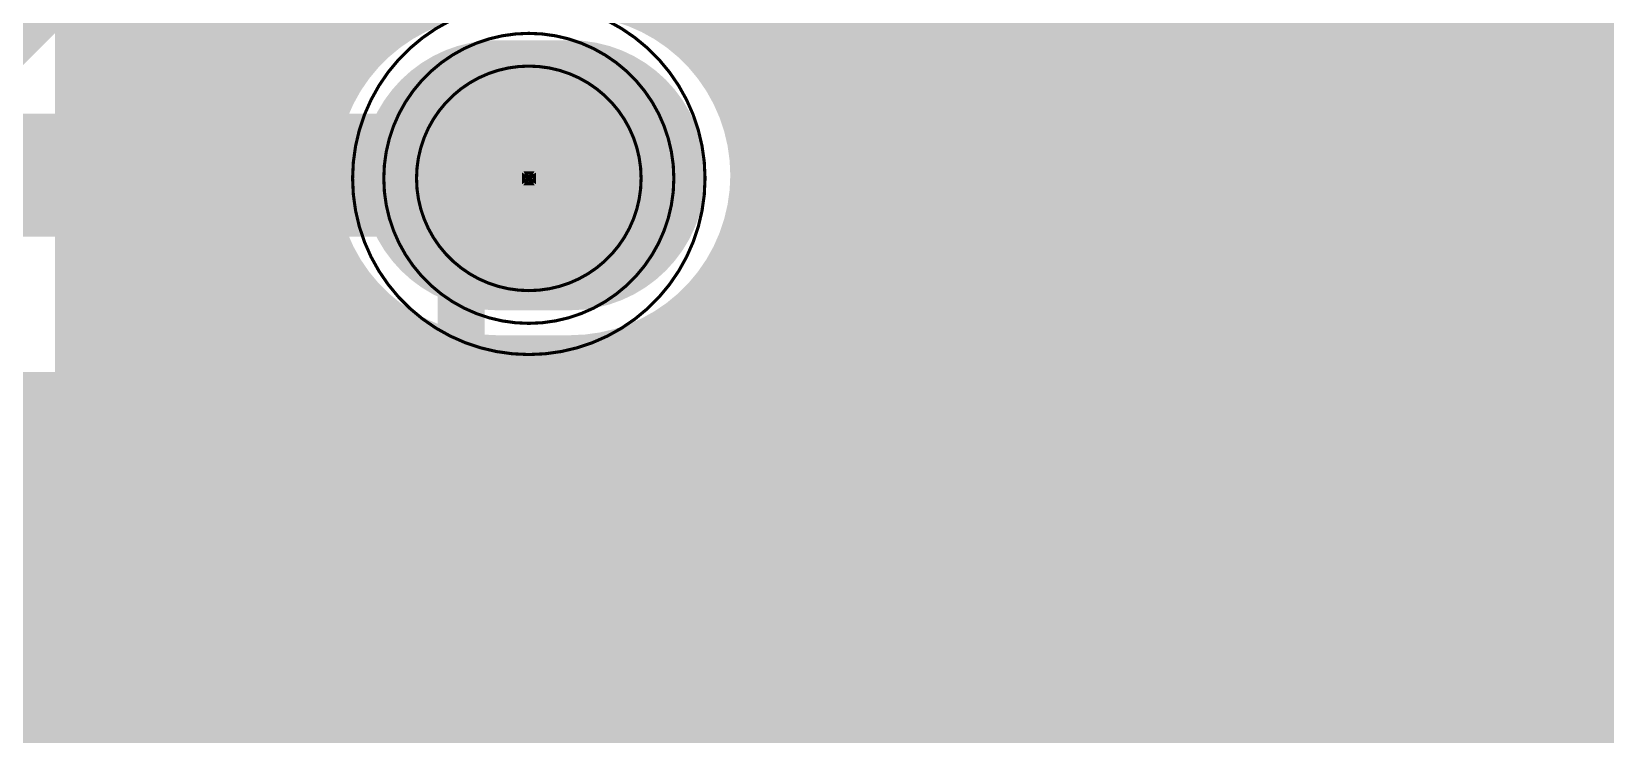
# Model space of a CAD drawing. Extents: x -11 to 221, y -93 to 178.
# Drawn here: x 38.41 to 51.23, y 72.24 to 77.97 of the extents above; entities that cross this region are included whole.
import ezdxf

# ---------------------------------------------------------------- set-up
doc = ezdxf.new("R2010")
doc.units = 0
doc.header["$MEASUREMENT"] = 0
doc.layers.get('0').update_dxf_attribs({"linetype": 'CONTINUOUS'})
for name, color, linetype in [('26-349-0_BOT', 7, 'CONTINUOUS'), ('26-349-0_DRD', 7, 'CONTINUOUS'), ('26-349-0_DRL', 2, 'CONTINUOUS'), ('26-349-0_FAB', 1, 'CONTINUOUS'), ('26-349-0_IN1', 3, 'CONTINUOUS'), ('26-349-0_IN2', 5, 'CONTINUOUS'), ('26-349-0_SMB', 10, 'CONTINUOUS'), ('26-349-0_SMT', 14, 'CONTINUOUS'), ('26-349-0_SPT', 9, 'CONTINUOUS'), ('26-349-0_SST', 12, 'CONTINUOUS'), ('26-349-0_TOP', 11, 'CONTINUOUS'), ('THRUHOLE_TAP', 15, 'CONTINUOUS')]:
    doc.layers.add(name, color=color, linetype=linetype)

# ---------------------------------------------------------------- blocks, each defined once
blk = doc.blocks.new('OBLONG_35')
at = {"const_width": 2.19964}
blk.add_lwpolyline([(0.29972, 0), (-0.29972, 0)], dxfattribs=at)
at = {"const_width": 1.09982}
for points in [[(-0.84963, 0, 1), (0.25019, 0, 1)], [(-0.25019, 0, 1), (0.84963, 0, 1)]]:
    blk.add_lwpolyline(points, format="xyb", close=True, dxfattribs=at)
blk = doc.blocks.new('ROUND_78')
at = {"const_width": 0.29972}
blk.add_lwpolyline([(-0.14986, 0, 1), (0.14986, 0, 1)], format="xyb", close=True, dxfattribs=at)
blk = doc.blocks.new('ROUND_29')
at = {"const_width": 0.90043}
blk.add_lwpolyline([(-0.450214, 0, 1), (0.450214, 0, 1)], format="xyb", close=True, dxfattribs=at)
blk = doc.blocks.new('ROUND_102')
at = {"const_width": 0.10033}
blk.add_lwpolyline([(-0.050164, 0, 1), (0.050164, 0, 1)], format="xyb", close=True, dxfattribs=at)
blk = doc.blocks.new('ROUND_92')
at = {"const_width": 0.0127}
blk.add_lwpolyline([(-0.00635, 0, 1), (0.00635, 0, 1)], format="xyb", close=True, dxfattribs=at)
blk = doc.blocks.new('ROUND_82')
at = {"const_width": 0.29972}
blk.add_lwpolyline([(-0.14986, 0, 1), (0.14986, 0, 1)], format="xyb", close=True, dxfattribs=at)
blk = doc.blocks.new('RECTANGLE_6')
blk.add_solid([(0.51308, 0.63627), (0.51308, -0.63627), (-0.51308, 0.63627), (-0.51308, -0.63627)])
blk = doc.blocks.new('SQUARE_19')
blk.add_solid([(0.99949, 0.99949), (0.99949, -0.99949), (-0.99949, 0.99949), (-0.99949, -0.99949)])
blk = doc.blocks.new('RECTANGLE_47')
blk.add_solid([(0.508, 0.9017), (0.508, -0.9017), (-0.508, 0.9017), (-0.508, -0.9017)])
blk = doc.blocks.new('ROUND_88')
at = {"const_width": 0.10033}
blk.add_lwpolyline([(-0.050164, 0, 1), (0.050164, 0, 1)], format="xyb", close=True, dxfattribs=at)

msp = doc.modelspace()

# ---------------------------------------------------------------- linework, layer by layer
at = {"layer": '26-349-0_BOT', "const_width": 0.254}
for points in [[(38.862, 97.409), (38.862, 50.75936)], [(39.0906, 97.409), (39.0906, 50.83048)], [(39.3192, 97.409), (39.3192, 50.85842)], [(39.5478, 97.409), (39.5478, 50.84826)], [(39.7764, 97.409), (39.7764, 50.79492)], [(40.005, 97.409), (40.005, 50.6984)], [(40.2336, 97.409), (40.2336, 50.54092)], [(40.4622, 97.409), (40.4622, 50.28946)], [(40.6908, 97.409), (40.6908, 49.68748)], [(48.6918, 97.409), (48.6918, 40.513)], [(48.9204, 97.409), (48.9204, 40.513)], [(49.149, 97.409), (49.149, 40.513)], [(49.3776, 97.409), (49.3776, 68.72732)], [(49.6062, 97.409), (49.6062, 69.3674)], [(49.8348, 97.409), (49.8348, 69.6341)], [(50.0634, 97.409), (50.0634, 69.80428)], [(50.292, 97.409), (50.292, 69.91604)], [(47.3202, 95.70466), (47.3202, 69.23786)], [(46.863, 95.50908), (46.863, 69.38518)], [(47.0916, 95.55226), (47.0916, 69.36232)], [(47.5488, 94.68866), (47.5488, 40.513)], [(48.4632, 94.68866), (48.4632, 40.513)], [(47.7774, 94.53626), (47.7774, 40.513)], [(48.006, 94.49308), (48.006, 40.513)], [(48.2346, 94.53626), (48.2346, 40.513)], [(45.2628, 93.55582), (45.2628, 54.09184)], [(45.0342, 83.71078), (45.0342, 54.01818)], [(45.4914, 83.65998), (45.4914, 76.60386)], [(46.6344, 83.48472), (46.6344, 69.32168)], [(44.3484, 83.3247), (44.3484, 40.513)], [(44.577, 83.32978), (44.577, 40.513)], [(44.8056, 83.4263), (44.8056, 53.80228)], [(45.72, 83.31708), (45.72, 76.77658)], [(45.9486, 83.20786), (45.9486, 76.82992)], [(46.1772, 83.19516), (46.1772, 76.7969)], [(46.4058, 83.26882), (46.4058, 76.6572)], [(44.1198, 80.44942), (44.1198, 77.35062)], [(40.9194, 80.36306), (40.9194, 77.43444)], [(41.148, 80.03032), (41.148, 77.76718)], [(43.8912, 80.07604), (43.8912, 77.724)], [(43.6626, 79.86014), (43.6626, 77.9399)], [(41.3766, 79.82966), (41.3766, 77.96784)], [(43.434, 79.7179), (43.434, 78.08214)], [(50.5206, 79.0194), (50.5206, 69.98208)], [(50.7492, 78.89748), (50.7492, 70.00748)], [(50.9778, 78.87462), (50.9778, 69.99732)], [(51.2064, 78.93812), (51.2064, 69.9516)], [(38.72992, 78.52918), (38.72992, 75.0697)], [(41.4274, 78.0034), (38.72992, 78.0034)], [(57.6453, 78.0034), (43.57116, 78.0034)], [(41.15308, 77.7748), (38.72992, 77.7748)], [(57.6453, 77.7748), (43.84548, 77.7748)], [(40.98036, 77.5462), (38.72992, 77.5462)], [(57.6453, 77.5462), (44.02074, 77.5462)], [(40.86606, 77.3176), (38.72992, 77.3176)], [(57.6453, 77.3176), (44.1325, 77.3176)], [(40.80002, 77.089), (38.72992, 77.089)], [(57.6453, 77.089), (44.20108, 77.089)], [(40.77208, 76.8604), (38.72992, 76.8604)], [(57.6453, 76.8604), (44.22902, 76.8604)], [(40.7797, 76.6318), (38.72992, 76.6318)], [(45.51426, 76.6318), (44.21886, 76.6318)], [(57.6453, 76.6318), (46.4312, 76.6318)], [(40.82542, 76.4032), (38.72992, 76.4032)], [(45.3771, 76.4032), (44.17314, 76.4032)], [(57.6453, 76.4032), (46.5709, 76.4032)], [(40.91432, 76.1746), (38.72992, 76.1746)], [(40.9194, 76.16444), (40.9194, 40.513)], [(45.34408, 76.1746), (44.08424, 76.1746)], [(44.1198, 76.2508), (44.1198, 40.513)], [(57.6453, 76.1746), (46.60392, 76.1746)], [(41.05402, 75.946), (38.72992, 75.946)], [(45.39742, 75.946), (43.94708, 75.946)], [(57.6453, 75.946), (46.55058, 75.946)], [(41.148, 75.8317), (41.148, 40.513)], [(43.8912, 75.87488), (43.8912, 40.513)], [(45.4914, 75.7936), (45.4914, 54.0766)], [(41.26484, 75.7174), (38.72992, 75.7174)], [(41.3766, 75.63104), (41.3766, 40.513)], [(43.6626, 75.65898), (43.6626, 40.513)], [(45.5676, 75.7174), (43.73372, 75.7174)], [(56.94172, 75.7174), (46.37786, 75.7174)], [(46.4058, 75.74026), (46.4058, 69.12864)], [(43.434, 75.51928), (43.434, 40.513)], [(45.72, 75.62342), (45.72, 53.96738)], [(45.9486, 75.57008), (45.9486, 53.62448)], [(46.1772, 75.6031), (46.1772, 40.513)], [(41.6306, 75.4888), (38.72992, 75.4888)], [(41.6052, 75.49896), (41.6052, 40.513)], [(41.8338, 75.41768), (41.8338, 40.513)], [(42.0624, 75.37704), (42.0624, 40.513)], [(42.9768, 75.37958), (42.9768, 40.513)], [(43.2054, 75.42784), (43.2054, 40.513)], [(56.72582, 75.4888), (43.3705, 75.4888)], [(56.65216, 75.2602), (38.72992, 75.2602)], [(42.799, 75.36942), (42.19956, 75.36942)], [(42.291, 75.36942), (42.291, 40.513)], [(42.5196, 75.36942), (42.5196, 40.513)], [(42.7482, 75.36942), (42.7482, 40.513)], [(56.66486, 75.0316), (30.16758, 75.0316)], [(38.72992, 75.0697), (35.27044, 75.0697)], [(38.4048, 75.0697), (38.4048, 50.4444)], [(38.6334, 75.0697), (38.6334, 50.63744)], [(56.7563, 74.803), (17.145, 74.803)], [(56.7563, 74.5744), (17.145, 74.5744)], [(56.7563, 74.3458), (17.145, 74.3458)], [(56.7563, 74.1172), (17.145, 74.1172)], [(56.7563, 73.8886), (17.145, 73.8886)], [(56.7563, 73.66), (17.145, 73.66)], [(56.7563, 73.4314), (17.145, 73.4314)], [(56.7563, 73.2028), (17.145, 73.2028)], [(56.7563, 72.9742), (17.145, 72.9742)], [(56.7563, 72.7456), (17.145, 72.7456)], [(56.7563, 72.517), (17.145, 72.517)], [(56.7563, 72.2884), (17.145, 72.2884)]]:
    msp.add_lwpolyline(points, dxfattribs=at)
for points in [[(42.19956, 78.22946, 0.4142136), (40.76954, 76.79944)], [(44.22902, 76.79944, 0.4142136), (42.799, 78.22946)], [(40.76954, 76.79944, 0.4142136), (42.19956, 75.36942)], [(42.799, 75.36942, 0.4142136), (44.22902, 76.79944)], [(45.974, 76.82992, 0.4142136), (45.34408, 76.2)], [(45.974, 76.82992, 0.4142136), (45.34408, 76.2)], [(46.60392, 76.2, 0.4142136), (45.974, 76.82992)], [(46.60392, 76.2, 0.4142136), (45.974, 76.82992)], [(45.34408, 76.2, 0.4142136), (45.974, 75.57008)], [(45.34408, 76.2, 0.4142136), (45.974, 75.57008)], [(45.974, 75.57008, 0.4142136), (46.60392, 76.2)], [(45.974, 75.57008, 0.4142136), (46.60392, 76.2)]]:
    msp.add_lwpolyline(points, format="xyb", dxfattribs=at)
at = {"layer": '26-349-0_DRD', "const_width": 0.254}
for points in [[(42.24528, 77.43444), (41.86428, 77.05344)], [(42.75328, 77.43444), (42.24528, 77.43444)], [(43.13428, 77.05344), (42.75328, 77.43444)], [(44.704, 77.47), (44.704, 74.93)], [(47.244, 77.47), (44.704, 77.47)], [(47.244, 77.47), (44.704, 74.93)], [(47.244, 74.93), (44.704, 77.47)], [(44.704, 77.47), (44.704, 74.93)], [(47.244, 77.47), (44.704, 77.47)], [(47.244, 77.47), (44.704, 74.93)], [(47.244, 74.93), (44.704, 77.47)], [(47.244, 74.93), (47.244, 77.47)], [(47.244, 74.93), (47.244, 77.47)], [(47.498, 77.216), (47.498, 74.676)], [(50.038, 77.216), (47.498, 77.216)], [(50.038, 77.216), (47.498, 74.676)], [(50.038, 74.676), (47.498, 77.216)], [(47.498, 77.216), (47.498, 74.676)], [(50.038, 77.216), (47.498, 77.216)], [(50.038, 77.216), (47.498, 74.676)], [(50.038, 74.676), (47.498, 77.216)], [(50.038, 74.676), (50.038, 77.216)], [(50.038, 74.676), (50.038, 77.216)], [(41.86428, 77.05344), (41.86428, 76.54544)], [(43.13428, 76.54544), (43.13428, 77.05344)], [(41.86428, 76.54544), (42.24528, 76.16444)], [(42.75328, 76.16444), (43.13428, 76.54544)], [(42.24528, 76.16444), (42.75328, 76.16444)], [(44.704, 74.93), (47.244, 74.93)], [(44.704, 74.93), (47.244, 74.93)], [(47.498, 74.676), (50.038, 74.676)], [(47.498, 74.676), (50.038, 74.676)]]:
    msp.add_lwpolyline(points, dxfattribs=at)
at = {"layer": '26-349-0_FAB', "const_width": 0.0254}
for points in [[(42.46118, 78.20914, 0.4142136), (41.02608, 76.77404)], [(43.89628, 76.77404, 0.4142136), (42.46118, 78.20914)], [(42.46118, 77.95514, 0.4142136), (41.28008, 76.77404)], [(43.64228, 76.77404, 0.4142136), (42.46118, 77.95514)], [(42.46118, 77.68844, 0.4142136), (41.54678, 76.77404)], [(43.37558, 76.77404, 0.4142136), (42.46118, 77.68844)], [(41.02608, 76.77404, 0.4142136), (42.46118, 75.33894)], [(41.28008, 76.77404, 0.4142136), (42.46118, 75.59294)], [(41.54678, 76.77404, 0.4142136), (42.46118, 75.85964)], [(42.46118, 75.85964, 0.4142136), (43.37558, 76.77404)], [(42.46118, 75.33894, 0.4142136), (43.89628, 76.77404)], [(42.46118, 75.59294, 0.4142136), (43.64228, 76.77404)]]:
    msp.add_lwpolyline(points, format="xyb", dxfattribs=at)
msp.add_lwpolyline([(42.46118, 76.77404), (42.48658, 76.73086), (42.43832, 76.73086), (42.46118, 76.77404), (42.418, 76.74864), (42.418, 76.79944), (42.46118, 76.77404), (42.43832, 76.81976), (42.48658, 76.81976), (42.46118, 76.77404), (42.5069, 76.79944), (42.5069, 76.74864), (42.46118, 76.77404)], dxfattribs=at)
at = {"layer": '26-349-0_IN1'}
for points, const_width in [([(49.657, 93.091), (45.212, 93.091), (45.212, 64.008)], 0.254), ([(45.2374, 93.091), (45.2374, 42.545)], 0.254), ([(45.466, 93.091), (45.466, 42.545)], 0.254), ([(45.6946, 93.091), (45.6946, 42.545)], 0.254), ([(47.2948, 93.091), (47.2948, 42.545)], 0.254), ([(47.5234, 93.091), (47.5234, 42.545)], 0.254), ([(47.752, 93.091), (47.752, 42.545)], 0.254), ([(47.9806, 93.091), (47.9806, 69.84238)], 0.254), ([(48.2092, 93.091), (48.2092, 76.41844)], 0.254), ([(48.4378, 93.091), (48.4378, 76.59878)], 0.254), ([(48.6664, 93.091), (48.6664, 76.6699)], 0.254), ([(48.895, 93.091), (48.895, 76.66482)], 0.254), ([(49.1236, 93.091), (49.1236, 76.58608)], 0.254), ([(49.3522, 93.091), (49.3522, 76.38542)], 0.254), ([(49.5808, 93.091), (49.5808, 69.5071)], 0.254), ([(49.657, 93.091), (49.657, 69.59854)], 0.254), ([(45.9232, 81.31556), (45.9232, 42.545)], 0.254), ([(47.0662, 81.34858), (47.0662, 42.545)], 0.254), ([(46.8376, 81.14792), (46.8376, 42.545)], 0.254), ([(46.1518, 81.13522), (46.1518, 42.545)], 0.254), ([(46.3804, 81.0641), (46.3804, 42.545)], 0.254), ([(46.609, 81.06664), (46.609, 42.545)], 0.254), ([(50.8, 68.58), (50.8, 70.231), (50.927, 70.358), (50.927, 71.501), (50.927, 79.502)], 0.381), ([(50.8, 68.58), (50.927, 68.707), (50.927, 70.358), (50.927, 71.501), (50.927, 79.502)], 0.381), ([(49.657, 77.978), (45.212, 77.978)], 0.254), ([(49.657, 77.7494), (45.212, 77.7494)], 0.254), ([(49.657, 77.5208), (45.212, 77.5208)], 0.254), ([(49.657, 77.2922), (45.212, 77.2922)], 0.254), ([(49.657, 77.0636), (45.212, 77.0636)], 0.254), ([(49.657, 76.835), (45.212, 76.835)], 0.254), ([(48.45304, 76.6064), (45.212, 76.6064)], 0.254), ([(49.657, 76.6064), (49.08296, 76.6064)], 0.254), ([(48.17618, 76.3778), (45.212, 76.3778)], 0.254), ([(49.657, 76.3778), (49.35728, 76.3778)], 0.254), ([(48.06442, 76.1492), (45.212, 76.1492)], 0.254), ([(49.657, 76.1492), (49.46904, 76.1492)], 0.254), ([(48.03648, 75.9206), (45.212, 75.9206)], 0.254), ([(49.657, 75.9206), (49.49952, 75.9206)], 0.254), ([(48.0822, 75.692), (45.212, 75.692)], 0.254), ([(49.657, 75.692), (49.4538, 75.692)], 0.254), ([(49.3522, 75.50658), (49.3522, 69.08038)], 0.254), ([(48.21682, 75.4634), (45.212, 75.4634)], 0.254), ([(48.2092, 75.47356), (48.2092, 70.00748)], 0.254), ([(49.657, 75.4634), (49.31664, 75.4634)], 0.254), ([(48.4378, 75.29322), (48.4378, 70.06844)], 0.254), ([(49.1236, 75.30592), (49.1236, 69.74586)], 0.254), ([(48.59528, 75.2348), (45.212, 75.2348)], 0.254), ([(48.6664, 75.2221), (48.6664, 70.05828)], 0.254), ([(48.895, 75.22464), (48.895, 69.96684)], 0.254), ([(49.657, 75.2348), (48.93818, 75.2348)], 0.254), ([(49.657, 75.0062), (45.212, 75.0062)], 0.254), ([(49.657, 74.7776), (45.212, 74.7776)], 0.254), ([(49.657, 74.549), (45.212, 74.549)], 0.254), ([(49.657, 74.3204), (45.212, 74.3204)], 0.254), ([(49.657, 74.0918), (45.212, 74.0918)], 0.254), ([(49.657, 73.8632), (45.212, 73.8632)], 0.254), ([(49.657, 73.6346), (45.212, 73.6346)], 0.254), ([(49.657, 73.406), (45.212, 73.406)], 0.254), ([(49.657, 73.1774), (45.212, 73.1774)], 0.254), ([(49.657, 72.9488), (45.212, 72.9488)], 0.254), ([(49.657, 72.7202), (45.212, 72.7202)], 0.254), ([(49.657, 72.4916), (45.212, 72.4916)], 0.254), ([(49.657, 72.263), (45.212, 72.263)], 0.254)]:
    msp.add_lwpolyline(points, dxfattribs=dict(at, const_width=const_width))
at = {"layer": '26-349-0_IN1', "const_width": 0.254}
for points in [[(48.768, 76.67752, 0.4142136), (48.03648, 75.946)], [(48.768, 76.67752, 0.4142136), (48.03648, 75.946)], [(49.49952, 75.946, 0.4142136), (48.768, 76.67752)], [(49.49952, 75.946, 0.4142136), (48.768, 76.67752)], [(48.03648, 75.946, 0.4142136), (48.768, 75.21448)], [(48.03648, 75.946, 0.4142136), (48.768, 75.21448)], [(48.768, 75.21448, 0.4142136), (49.49952, 75.946)], [(48.768, 75.21448, 0.4142136), (49.49952, 75.946)]]:
    msp.add_lwpolyline(points, format="xyb", dxfattribs=at)
at = {"layer": '26-349-0_SMB', "const_width": 0.254}
for points in [[(46.9392, 93.98), (46.9392, 69.723)], [(47.1678, 93.98), (47.1678, 69.723)], [(47.3964, 93.98), (47.3964, 69.723)], [(47.625, 93.98), (47.625, 69.723)], [(47.8536, 93.98), (47.8536, 69.723)], [(46.863, 82.55), (44.45, 82.55), (44.45, 77.089)], [(44.6532, 82.55), (44.6532, 77.089)], [(44.8818, 82.55), (44.8818, 77.089)], [(45.1104, 82.55), (45.1104, 77.089)], [(45.339, 82.55), (45.339, 77.089)], [(45.5676, 82.55), (45.5676, 77.089)], [(45.7962, 82.55), (45.7962, 77.089)], [(46.0248, 82.55), (46.0248, 77.089)], [(46.2534, 82.55), (46.2534, 77.089)], [(46.482, 82.55), (46.482, 77.089)], [(46.7106, 82.55), (46.7106, 77.089)], [(47.879, 78.359), (47.879, 69.723)], [(47.879, 78.359), (47.879, 67.183)], [(48.0314, 78.359), (48.0314, 54.737)], [(48.26, 78.359), (48.26, 54.737)], [(48.4886, 78.359), (48.4886, 54.737)], [(48.7172, 78.359), (48.7172, 54.737)], [(48.9458, 78.359), (48.9458, 54.737)], [(49.1744, 78.359), (49.1744, 54.737)], [(49.403, 78.359), (49.403, 54.737)], [(49.6316, 78.359), (49.6316, 54.737)], [(49.8602, 78.359), (49.8602, 54.737)], [(50.0888, 78.359), (50.0888, 54.737)], [(50.3174, 78.359), (50.3174, 54.737)], [(50.546, 78.359), (50.546, 54.737)], [(50.7746, 78.359), (50.7746, 54.737)], [(51.0032, 78.359), (51.0032, 54.737)], [(51.2318, 78.359), (51.2318, 54.737)], [(47.879, 78.0542), (44.45, 78.0542)], [(47.879, 77.8256), (44.45, 77.8256)], [(54.864, 77.9272), (47.879, 77.9272)], [(54.864, 77.6986), (47.879, 77.6986)], [(47.879, 77.597), (44.45, 77.597)], [(54.864, 77.47), (47.879, 77.47)], [(47.879, 77.3684), (44.45, 77.3684)], [(54.864, 77.2414), (47.879, 77.2414)], [(46.863, 77.089), (46.863, 75.184), (44.323, 75.184), (44.323, 74.041)], [(47.879, 77.1398), (44.45, 77.1398)], [(46.863, 77.089), (44.45, 77.089)], [(47.879, 76.9112), (46.863, 76.9112)], [(54.864, 77.0128), (47.879, 77.0128)], [(55.626, 76.7842), (47.879, 76.7842)], [(47.879, 76.6826), (46.863, 76.6826)], [(55.626, 76.5556), (47.879, 76.5556)], [(47.879, 76.454), (46.863, 76.454)], [(55.626, 76.327), (47.879, 76.327)], [(47.879, 76.2254), (46.863, 76.2254)], [(55.626, 76.0984), (47.879, 76.0984)], [(47.879, 75.9968), (46.863, 75.9968)], [(47.879, 75.7682), (46.863, 75.7682)], [(55.626, 75.8698), (47.879, 75.8698)], [(55.626, 75.6412), (47.879, 75.6412)], [(47.879, 75.5396), (46.863, 75.5396)], [(55.626, 75.4126), (47.879, 75.4126)], [(47.879, 75.311), (46.863, 75.311)], [(44.4246, 75.184), (44.4246, 74.041)], [(44.6532, 75.184), (44.6532, 74.041)], [(44.8818, 75.184), (44.8818, 74.041)], [(45.1104, 75.184), (45.1104, 74.041)], [(45.339, 75.184), (45.339, 74.041)], [(45.5676, 75.184), (45.5676, 74.041)], [(45.7962, 75.184), (45.7962, 74.041)], [(46.0248, 75.184), (46.0248, 69.723)], [(46.2534, 75.184), (46.2534, 69.723)], [(46.482, 75.184), (46.482, 69.723)], [(46.7106, 75.184), (46.7106, 69.723)], [(55.626, 75.184), (47.879, 75.184)], [(47.879, 75.0824), (44.323, 75.0824)], [(55.626, 74.9554), (47.879, 74.9554)], [(47.879, 74.8538), (44.323, 74.8538)], [(47.879, 74.6252), (44.323, 74.6252)], [(55.626, 74.7268), (47.879, 74.7268)], [(55.626, 74.4982), (47.879, 74.4982)], [(47.879, 74.3966), (44.323, 74.3966)], [(55.626, 74.2696), (47.879, 74.2696)], [(47.879, 74.168), (44.323, 74.168)], [(45.847, 74.041), (34.798, 74.041)], [(38.4302, 74.041), (38.4302, 51.308)], [(38.6588, 74.041), (38.6588, 51.308)], [(38.8874, 74.041), (38.8874, 51.308)], [(39.116, 74.041), (39.116, 51.308)], [(39.3446, 74.041), (39.3446, 51.308)], [(39.5732, 74.041), (39.5732, 51.308)], [(39.8018, 74.041), (39.8018, 51.308)], [(40.0304, 74.041), (40.0304, 51.308)], [(40.259, 74.041), (40.259, 51.308)], [(40.4876, 74.041), (40.4876, 51.308)], [(40.7162, 74.041), (40.7162, 51.308)], [(40.9448, 74.041), (40.9448, 51.308)], [(41.1734, 74.041), (41.1734, 51.308)], [(41.402, 74.041), (41.402, 51.308)], [(41.6306, 74.041), (41.6306, 51.308)], [(41.8592, 74.041), (41.8592, 51.308)], [(42.0878, 74.041), (42.0878, 51.308)], [(42.3164, 74.041), (42.3164, 51.308)], [(42.545, 74.041), (42.545, 51.308)], [(42.7736, 74.041), (42.7736, 51.308)], [(43.0022, 74.041), (43.0022, 51.308)], [(43.2308, 74.041), (43.2308, 51.308)], [(43.4594, 74.041), (43.4594, 51.308)], [(43.688, 74.041), (43.688, 51.308)], [(43.9166, 74.041), (43.9166, 51.308)], [(44.1452, 74.041), (44.1452, 51.308)], [(45.847, 74.041), (44.323, 74.041)], [(44.3738, 74.041), (44.3738, 54.737)], [(44.6024, 74.041), (44.6024, 54.737)], [(44.831, 74.041), (44.831, 54.737)], [(45.0596, 74.041), (45.0596, 54.737)], [(45.2882, 74.041), (45.2882, 54.737)], [(45.5168, 74.041), (45.5168, 54.737)], [(45.7454, 74.041), (45.7454, 54.737)], [(45.847, 74.041), (45.847, 69.723)], [(45.847, 74.041), (45.847, 67.183)], [(55.626, 74.041), (47.879, 74.041)], [(47.879, 73.9394), (45.847, 73.9394)], [(45.847, 73.8124), (17.526, 73.8124)], [(47.879, 73.7108), (45.847, 73.7108)], [(55.626, 73.8124), (47.879, 73.8124)], [(45.847, 73.5838), (17.526, 73.5838)], [(55.626, 73.5838), (47.879, 73.5838)], [(47.879, 73.4822), (45.847, 73.4822)], [(45.847, 73.3552), (17.526, 73.3552)], [(55.626, 73.3552), (47.879, 73.3552)], [(47.879, 73.2536), (45.847, 73.2536)], [(45.847, 73.1266), (17.526, 73.1266)], [(55.626, 73.1266), (47.879, 73.1266)], [(47.879, 73.025), (45.847, 73.025)], [(45.847, 72.898), (17.526, 72.898)], [(55.626, 72.898), (47.879, 72.898)], [(47.879, 72.7964), (45.847, 72.7964)], [(45.847, 72.6694), (17.526, 72.6694)], [(47.879, 72.5678), (45.847, 72.5678)], [(55.626, 72.6694), (47.879, 72.6694)], [(45.847, 72.4408), (17.526, 72.4408)], [(55.626, 72.4408), (47.879, 72.4408)], [(47.879, 72.3392), (45.847, 72.3392)], [(45.847, 72.2122), (17.526, 72.2122)], [(55.626, 72.2122), (47.879, 72.2122)]]:
    msp.add_lwpolyline(points, dxfattribs=at)
at = {"layer": '26-349-0_SST'}
for points, const_width in [([(51.562, 77.597), (51.562, 74.803), (46.228, 74.803), (46.228, 77.597), (51.562, 77.597)], 0.1524), ([(36.40074, 76.79944), (42.60088, 76.79944)], 1.00076), ([(45.24756, 77.22616), (45.24756, 76.87056), (45.4152, 76.75372), (45.58538, 76.75372), (45.75556, 76.87056), (45.75556, 77.22616), (44.73956, 77.22616)], 0.1524), ([(45.24756, 76.93152), (44.73956, 76.75372)], 0.1524), ([(44.73956, 75.91552), (44.73956, 76.38796), (45.4152, 75.91552), (45.58538, 75.91552), (45.75556, 75.97394), (45.75556, 76.32954), (45.58538, 76.38796)], 0.1524), ([(45.24756, 75.13574), (45.24756, 75.49134), (45.4152, 75.54976), (45.58538, 75.54976), (45.75556, 75.49134), (45.75556, 75.13574), (45.58538, 75.07732), (45.4152, 75.07732), (44.73956, 75.31354)], 0.1524), ([(47.752, 72.771), (51.308, 72.771), (51.308, 74.549), (47.752, 74.549), (47.752, 72.771)], 0.1524), ([(45.7708, 73.2663), (45.71238, 73.09866), (45.35678, 73.09866), (45.29836, 73.2663), (45.29836, 73.94448), (45.35678, 74.11466), (45.71238, 74.11466), (45.7708, 73.94448)], 0.1524), ([(46.609, 73.09866), (46.13656, 73.09866), (46.609, 73.7743), (46.609, 73.94448), (46.55058, 74.11466), (46.19498, 74.11466), (46.13656, 73.94448)], 0.1524), ([(46.97476, 73.2663), (47.0916, 73.09866), (47.33036, 73.09866), (47.4472, 73.2663), (47.4472, 73.43648), (47.21098, 73.7743), (47.4472, 74.11466), (46.97476, 74.11466)], 0.1524), ([(37.2872, 72.8218), (37.2872, 66.421), (40.1828, 66.421), (40.1828, 73.279), (37.7444, 73.279), (37.2872, 72.8218)], 0.1524), ([(43.3578, 66.8782), (43.3578, 73.279), (40.4622, 73.279), (40.4622, 66.421), (42.9006, 66.421), (43.3578, 66.8782)], 0.1524)]:
    msp.add_lwpolyline(points, dxfattribs=dict(at, const_width=const_width))
at = {"layer": '26-349-0_TOP'}
for points, const_width in [([(52.52466, 80.95488), (51.36388, 80.95488), (50.546, 80.137), (45.974, 80.137), (43.053, 83.058), (41.148, 83.058), (40.259, 82.169), (40.259, 79.883), (37.17544, 76.79944), (37.00018, 76.79944)], 0.381), ([(42.49928, 81.0006), (38.862, 77.36078), (38.862, 75.057), (38.227, 74.422), (36.322, 74.422), (35.56, 73.66), (35.56, 71.84898)], 0.381), ([(52.52466, 74.00036), (52.52466, 76.25334), (49.53, 79.248), (44.25188, 79.248), (42.49928, 81.0006)], 0.381), ([(35.56, 67.85102), (35.59302, 67.818), (35.687, 67.818), (35.687, 67.945), (37.084, 69.342), (37.084, 73.152), (37.465, 73.533), (39.37, 73.533), (39.878, 74.041), (39.878, 77.343), (41.148, 78.613), (43.815, 78.613), (44.069, 78.359), (49.022, 78.359), (50.5714, 76.8096), (50.5714, 76.2)], 0.381), ([(48.76292, 77.7367), (44.069, 77.7367)], 0.254), ([(44.1198, 77.7367), (44.1198, 77.57668)], 0.254), ([(44.3484, 77.7367), (44.3484, 72.47128)], 0.254), ([(44.577, 77.7367), (44.577, 72.47128)], 0.254), ([(44.8056, 77.7367), (44.8056, 72.47128)], 0.254), ([(45.0342, 77.7367), (45.0342, 72.47128)], 0.254), ([(45.2628, 77.7367), (45.2628, 76.37018)], 0.254), ([(45.4914, 77.7367), (45.4914, 76.74864)], 0.254), ([(45.72, 77.7367), (45.72, 76.8858)], 0.254), ([(45.9486, 77.7367), (45.9486, 76.93152)], 0.254), ([(46.1772, 77.7367), (46.1772, 76.90104)], 0.254), ([(46.4058, 77.7367), (46.4058, 77.5335)], 0.254), ([(46.6344, 77.7367), (46.6344, 77.5335)], 0.254), ([(46.863, 77.7367), (46.863, 77.5335)], 0.254), ([(47.0916, 77.7367), (47.0916, 77.5335)], 0.254), ([(47.3202, 77.7367), (47.3202, 77.5335)], 0.254), ([(47.5488, 77.7367), (47.5488, 77.5335)], 0.254), ([(47.7774, 77.7367), (47.7774, 77.5335)], 0.254), ([(48.006, 77.7367), (48.006, 77.5335)], 0.254), ([(48.2346, 77.7367), (48.2346, 74.72934)], 0.254), ([(48.4632, 77.7367), (48.4632, 74.72934)], 0.254), ([(48.6918, 77.7367), (48.6918, 74.72934)], 0.254), ([(48.76292, 77.7367), (49.6316, 76.86802)], 0.254), ([(48.9204, 77.57922), (48.9204, 74.72934)], 0.254), ([(48.95342, 77.5462), (44.13758, 77.5462)], 0.254), ([(48.1584, 77.5335), (46.2788, 77.5335)], 0.254), ([(46.2788, 77.5335), (46.2788, 76.86548)], 0.254), ([(48.1584, 77.5335), (48.1584, 74.8665)], 0.254), ([(46.2788, 77.3176), (44.24172, 77.3176)], 0.254), ([(49.18202, 77.3176), (48.1584, 77.3176)], 0.254), ([(49.149, 77.35062), (49.149, 74.72934)], 0.254), ([(46.2788, 77.089), (44.30268, 77.089)], 0.254), ([(49.41062, 77.089), (48.1584, 77.089)], 0.254), ([(49.3776, 77.12202), (49.3776, 74.72934)], 0.254), ([(42.49928, 76.79944), (41.91, 76.21016), (41.91, 71.84898)], 0.381), ([(45.65904, 76.8604), (44.33062, 76.8604)], 0.254), ([(49.6316, 76.8604), (48.1584, 76.8604)], 0.254), ([(49.6062, 76.89342), (49.6062, 72.47128)], 0.254), ([(49.6316, 76.86802), (49.6316, 74.8665)], 0.254), ([(45.38218, 76.6318), (44.323, 76.6318)], 0.254), ([(49.6316, 76.6318), (48.1584, 76.6318)], 0.254), ([(45.27042, 76.4032), (44.27982, 76.4032)], 0.254), ([(49.6316, 76.4032), (48.1584, 76.4032)], 0.254), ([(45.24248, 76.1746), (44.19854, 76.1746)], 0.254), ([(47.2186, 76.2), (45.974, 76.2)], 0.381), ([(45.974, 76.2), (47.2186, 76.2)], 0.381), ([(49.6316, 76.1746), (48.1584, 76.1746)], 0.254), ([(50.5714, 76.2), (50.546, 76.1746), (50.546, 73.66)], 0.381), ([(44.1198, 76.0222), (44.1198, 72.47128)], 0.254), ([(45.2628, 76.02728), (45.2628, 72.47128)], 0.254), ([(45.2882, 75.946), (44.07154, 75.946)], 0.254), ([(49.6316, 75.946), (48.1584, 75.946)], 0.254), ([(48.768, 75.946), (48.514, 75.692), (48.514, 73.66)], 0.381), ([(48.514, 73.66), (48.514, 75.692), (48.768, 75.946)], 0.381), ([(45.42282, 75.7174), (43.88358, 75.7174)], 0.254), ([(43.8912, 75.72502), (43.8912, 72.47128)], 0.254), ([(45.4914, 75.64882), (45.4914, 72.47128)], 0.254), ([(49.6316, 75.7174), (48.1584, 75.7174)], 0.254), ([(43.6626, 75.53452), (43.6626, 72.47128)], 0.254), ([(45.72, 75.5142), (45.72, 72.47128)], 0.254), ([(46.2788, 75.53452), (46.2788, 74.8665)], 0.254), ([(43.434, 75.40498), (43.434, 72.47128)], 0.254), ([(45.80128, 75.4888), (43.59148, 75.4888)], 0.254), ([(45.9486, 75.46848), (45.9486, 72.47128)], 0.254), ([(46.2788, 75.4888), (46.14418, 75.4888)], 0.254), ([(46.1772, 75.49642), (46.1772, 72.47128)], 0.254), ([(49.6316, 75.4888), (48.1584, 75.4888)], 0.254), ([(42.5196, 75.26782), (42.5196, 73.28154)], 0.254), ([(42.799, 75.26782), (42.5323, 75.26782)], 0.254), ([(42.5323, 75.26782), (42.5323, 73.28154)], 0.254), ([(46.2788, 75.2602), (42.5323, 75.2602)], 0.254), ([(42.7482, 75.26782), (42.7482, 73.28154)], 0.254), ([(42.9768, 75.27798), (42.9768, 73.28154)], 0.254), ([(43.2054, 75.3237), (43.2054, 73.28154)], 0.254), ([(49.6316, 75.2602), (48.1584, 75.2602)], 0.254), ([(46.2788, 75.0316), (42.5323, 75.0316)], 0.254), ([(49.6316, 75.0316), (48.1584, 75.0316)], 0.254), ([(48.1584, 74.8665), (46.2788, 74.8665)], 0.254), ([(46.4058, 74.8665), (46.4058, 72.47128)], 0.254), ([(46.6344, 74.8665), (46.6344, 72.47128)], 0.254), ([(46.863, 74.8665), (46.863, 72.47128)], 0.254), ([(47.0916, 74.8665), (47.0916, 72.47128)], 0.254), ([(47.3202, 74.8665), (47.3202, 72.47128)], 0.254), ([(47.5488, 74.8665), (47.5488, 72.47128)], 0.254), ([(47.7774, 74.8665), (47.7774, 74.72934)], 0.254), ([(48.006, 74.8665), (48.006, 74.72934)], 0.254), ([(49.9237, 74.8665), (49.6316, 74.8665)], 0.254), ([(49.8348, 74.8665), (49.8348, 74.72934)], 0.254), ([(49.9237, 74.8665), (49.9237, 74.72934)], 0.254), ([(49.9237, 74.803), (42.5323, 74.803)], 0.254), ([(49.45888, 74.72934), (47.56912, 74.72934), (47.56912, 72.59066)], 0.254), ([(48.514, 74.72934), (48.514, 73.66)], 0.254), ([(49.45888, 74.72934), (49.45888, 72.59066)], 0.254), ([(49.60112, 74.72934), (49.60112, 72.59066)], 0.254), ([(49.9237, 74.72934), (49.60112, 74.72934)], 0.254), ([(47.56912, 74.5744), (42.5323, 74.5744)], 0.254), ([(49.60112, 74.5744), (49.45888, 74.5744)], 0.254), ([(47.56912, 74.3458), (42.5323, 74.3458)], 0.254), ([(49.60112, 74.3458), (49.45888, 74.3458)], 0.254), ([(47.56912, 74.1172), (42.5323, 74.1172)], 0.254), ([(49.60112, 74.1172), (49.45888, 74.1172)], 0.254), ([(47.56912, 73.8886), (42.5323, 73.8886)], 0.254), ([(49.60112, 73.8886), (49.45888, 73.8886)], 0.254), ([(50.546, 73.66), (50.85588, 73.35012), (52.52466, 73.35012)], 0.381), ([(47.56912, 73.66), (42.5323, 73.66)], 0.254), ([(47.56912, 73.66), (48.514, 73.66)], 0.254), ([(49.45888, 73.66), (48.514, 73.66)], 0.254), ([(49.60112, 73.66), (49.45888, 73.66)], 0.254), ([(47.56912, 73.4314), (42.5323, 73.4314)], 0.254), ([(49.60112, 73.4314), (49.45888, 73.4314)], 0.254), ([(43.34256, 73.28154), (42.5323, 73.28154)], 0.254), ([(43.34256, 73.28154), (43.34256, 72.47128)], 0.254), ([(47.56912, 73.2028), (43.34256, 73.2028)], 0.254), ([(49.60112, 73.2028), (49.45888, 73.2028)], 0.254), ([(47.56912, 72.9742), (43.34256, 72.9742)], 0.254), ([(49.60112, 72.9742), (49.45888, 72.9742)], 0.254), ([(41.91, 71.84898), (50.89398, 71.84898), (51.74488, 72.69988), (52.52466, 72.69988)], 0.381), ([(47.56912, 72.7456), (43.34256, 72.7456)], 0.254), ([(49.60112, 72.7456), (49.45888, 72.7456)], 0.254), ([(49.45888, 72.59066), (47.56912, 72.59066)], 0.254), ([(47.7774, 72.59066), (47.7774, 72.47128)], 0.254), ([(48.006, 72.59066), (48.006, 72.47128)], 0.254), ([(48.2346, 72.59066), (48.2346, 72.47128)], 0.254), ([(48.4632, 72.59066), (48.4632, 72.47128)], 0.254), ([(48.6918, 72.59066), (48.6918, 72.47128)], 0.254), ([(48.9204, 72.59066), (48.9204, 72.47128)], 0.254), ([(49.149, 72.59066), (49.149, 72.47128)], 0.254), ([(49.3776, 72.59066), (49.3776, 72.47128)], 0.254), ([(50.75682, 72.59066), (49.60112, 72.59066)], 0.254), ([(49.8348, 72.59066), (49.8348, 72.47128)], 0.254), ([(50.0634, 72.59066), (50.0634, 72.47128)], 0.254), ([(50.292, 72.59066), (50.292, 72.47128)], 0.254), ([(50.5206, 72.59066), (50.5206, 72.47128)], 0.254), ([(50.75682, 72.59066), (50.63744, 72.47128)], 0.254), ([(50.68062, 72.517), (43.34256, 72.517)], 0.254), ([(50.63744, 72.47128), (43.34256, 72.47128)], 0.254)]:
    msp.add_lwpolyline(points, dxfattribs=dict(at, const_width=const_width))
at = {"layer": '26-349-0_TOP', "const_width": 0.254}
for points in [[(44.33062, 76.79944, 0.1664459), (44.00922, 77.73818)], [(44.01058, 77.73924, 0.0235005), (44.069, 77.73649)], [(44.01058, 77.73924, 0.0235005), (44.069, 77.73649)], [(45.974, 76.93152, 0.4142136), (45.24248, 76.2)], [(45.974, 76.93152, 0.4142136), (45.24248, 76.2)], [(46.2788, 76.86548, 0.1077894), (45.974, 76.93196)], [(46.2788, 76.86548, 0.1077894), (45.974, 76.93196)], [(42.799, 75.26782, 0.4142136), (44.33062, 76.79944)], [(45.24248, 76.2, 0.4142136), (45.974, 75.46848)], [(45.24248, 76.2, 0.4142136), (45.974, 75.46848)], [(45.974, 75.46848, 0.1077892), (46.27862, 75.53492)], [(45.974, 75.46848, 0.1077892), (46.27862, 75.53492)]]:
    msp.add_lwpolyline(points, format="xyb", dxfattribs=at)

# ---------------------------------------------------------------- block references
at = {"layer": '26-349-0_BOT'}
for name, p in [('OBLONG_35', (42.49928, 76.79944)), ('ROUND_78', (45.974, 76.2)), ('ROUND_78', (48.768, 75.946))]:
    msp.add_blockref(name, p, dxfattribs=at)
at = {"layer": '26-349-0_DRL'}
for name, p in [('ROUND_29', (42.49928, 76.79944)), ('ROUND_102', (45.974, 76.2)), ('ROUND_102', (48.768, 75.946))]:
    msp.add_blockref(name, p, dxfattribs=at)
at = {"layer": '26-349-0_FAB'}
msp.add_blockref('ROUND_92', (42.46118, 76.77404), dxfattribs=at)
at = {"layer": '26-349-0_IN1'}
for name, p in [('OBLONG_35', (42.49928, 76.79944)), ('ROUND_82', (45.974, 76.2)), ('ROUND_78', (48.768, 75.946))]:
    msp.add_blockref(name, p, dxfattribs=at)
at = {"layer": '26-349-0_IN2'}
for name, p in [('OBLONG_35', (42.49928, 76.79944)), ('ROUND_78', (45.974, 76.2)), ('ROUND_78', (48.768, 75.946))]:
    msp.add_blockref(name, p, dxfattribs=at)
at = {"layer": '26-349-0_SMB'}
msp.add_blockref('OBLONG_35', (42.49928, 76.79944), dxfattribs=at)
at = {"layer": '26-349-0_SMT'}
for name, p in [('OBLONG_35', (42.49928, 76.79944)), ('RECTANGLE_47', (47.2186, 76.2)), ('RECTANGLE_47', (50.5714, 76.2)), ('RECTANGLE_6', (48.514, 73.66)), ('RECTANGLE_6', (50.546, 73.66)), ('SQUARE_19', (38.735, 71.84898)), ('SQUARE_19', (41.91, 71.84898))]:
    msp.add_blockref(name, p, dxfattribs=at)
at = {"layer": '26-349-0_SPT'}
for name, p in [('RECTANGLE_47', (47.2186, 76.2)), ('RECTANGLE_47', (50.5714, 76.2)), ('RECTANGLE_6', (48.514, 73.66)), ('RECTANGLE_6', (50.546, 73.66)), ('SQUARE_19', (38.735, 71.84898)), ('SQUARE_19', (41.91, 71.84898))]:
    msp.add_blockref(name, p, dxfattribs=at)
at = {"layer": '26-349-0_TOP'}
for name, p in [('OBLONG_35', (42.49928, 76.79944)), ('RECTANGLE_47', (47.2186, 76.2)), ('RECTANGLE_47', (50.5714, 76.2)), ('ROUND_78', (45.974, 76.2)), ('ROUND_78', (48.768, 75.946)), ('RECTANGLE_6', (48.514, 73.66)), ('RECTANGLE_6', (50.546, 73.66)), ('SQUARE_19', (38.735, 71.84898)), ('SQUARE_19', (41.91, 71.84898))]:
    msp.add_blockref(name, p, dxfattribs=at)
at = {"layer": 'THRUHOLE_TAP'}
for name, p in [('ROUND_29', (42.49928, 76.79944)), ('ROUND_88', (45.974, 76.2)), ('ROUND_88', (48.768, 75.946))]:
    msp.add_blockref(name, p, dxfattribs=at)

doc.saveas('drawing.dxf')
